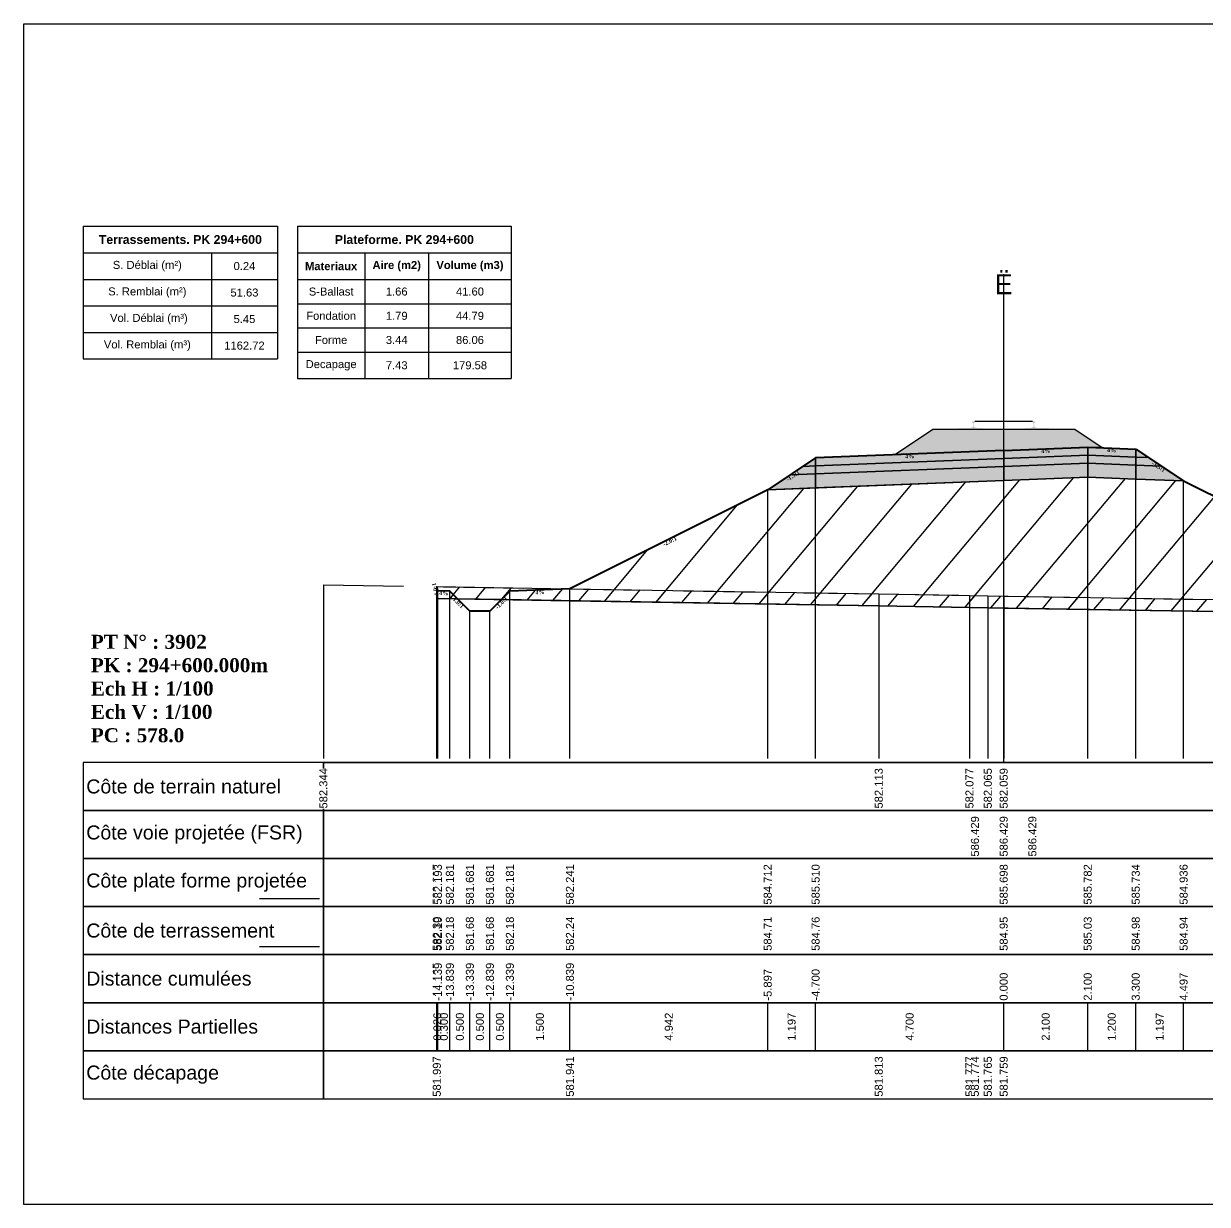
# Model space of a CAD drawing. Header units: millimetres. Extents: x 2762 to 3076, y 916 to 3305.
# Drawn here: x 2797.56 to 2827.14, y 2721.65 to 2751.15 of the extents above; entities that cross this region are included whole.
import ezdxf

# ---------------------------------------------------------------- set-up
doc = ezdxf.new("R2010")
doc.units = ezdxf.units.MM
doc.header["$LTSCALE"] = 2
doc.linetypes.add('CACHE', pattern=[9.525, 6.35, -3.175])
doc.linetypes.add('DASHED', pattern=[0.75, 0.5, -0.25])
for name, color, linetype in [('C-ANNO-TABL', 1, 'Continuous'), ('C-ANNO-TABL-TEXT', 150, 'Continuous'), ('C-ANNO-TABL-TITL', 150, 'Continuous'), ('C-ANNO-TABL-TTBL', 5, 'Continuous'), ('C-ROAD-CORR', 5, 'Continuous'), ('C-ROAD-SCTN', 7, 'Continuous')]:
    doc.layers.add(name, color=color, linetype=linetype)
doc.styles.add('ARIAL', font='arial.ttf')
doc.styles.add('C3D_Etiquette', font='romans.shx')
doc.styles.add('C3D_Profil_Travers', font='romans.shx')
doc.styles.get("Standard").update_dxf_attribs({"font": 'arial.ttf'})

msp = doc.modelspace()

# ---------------------------------------------------------------- hatches: boundary and pattern name
at = {"linetype": 'Continuous', "lineweight": -3}
h = msp.add_hatch(dxfattribs=at)
h.set_pattern_fill('GRAVEL', color=252, scale=0.009, style=0)
h.set_pattern_definition([(228.0128, (2819.486781, 2740.601492), (-1.8288, -2.0574), [0.030755, -3.0447435]), (184.96974, (2819.466207, 2740.578632), (2.743199999, 0.228600013), [0.0527764, -5.2248644]), (132.51045, (2819.413629, 2740.57406), (2.286, -2.5146), [0.0372133, -3.684125]), (267.2737, (2819.324475, 2740.51691), (0.2286, 4.572), [0.0480604, -4.7579794]), (292.83365, (2819.322189, 2740.468904), (-1.143, 2.7432), [0.047127, -4.6655827]), (357.2737, (2819.340477, 2740.42547), (-4.572, 0.2286), [0.0480604, -4.7579794]), (37.69424, (2819.388483, 2740.423184), (-2.9718, -2.286), [0.0635574, -6.2921804]), (72.25533, (2819.438775, 2740.462046), (1.6002, 5.0292), [0.0600048, -5.940473]), (121.42957, (2819.457063, 2740.519196), (-1.8288, 2.9718), [0.048223, -4.774099]), (175.23636, (2819.431917, 2740.560344), (2.5146, -0.2286), [0.055054, -2.697654]), (222.39744, (2819.377053, 2740.564916), (-2.7432, -2.5146), [0.071197, -7.0485095]), (138.81407, (2819.55079, 2740.514624), (-1.6002, 1.3716), [0.0243004, -2.405751]), (171.46923, (2819.532501, 2740.530626), (2.9718, -0.4572), [0.0462314, -4.5769175]), (225, (2819.48678, 2740.53748), (-3e-17, -0.2286), [0.032329, -0.29096]), (203.1986, (2819.47078, 2740.564916), (1.143, 0.4572), [0.01741, -1.723556]), (291.8014, (2819.454777, 2740.558058), (-0.2286, 0.6858), [0.024621, -1.206428]), (30.9638, (2819.46392, 2740.535198), (0.6858, 0.4572), [0.039989, -1.292967]), (161.565, (2819.49821, 2740.55577), (0.4572, -0.2286), [0.028916, -0.693981]), (16.38954, (2819.322189, 2740.558058), (2.286, 0.6858), [0.040508, -4.0102944]), (70.34618, (2819.361051, 2740.569488), (-0.9144, -2.5146), [0.033984, -3.3643994]), (293.1986, (2819.49821, 2740.601492), (-0.4572, 1.143), [0.034819, -1.7061465]), (343.61046, (2819.511927, 2740.569488), (-2.286, 0.6858), [0.040508, -4.0102944]), (339.44395, (2819.32219, 2740.416326), (-1.143, 0.4572), [0.039063, -1.914096]), (294.77514, (2819.358765, 2740.40261), (-1.143, 2.5146), [0.0327305, -3.2403234]), (66.8014, (2819.500497, 2740.372892), (0.4572, 1.143), [0.034819, -1.7061465]), (17.35402, (2819.514213, 2740.404896), (-2.9718, -0.9144), [0.0383204, -3.793714]), (69.44395, (2819.388483, 2740.372892), (-0.4572, -1.143), [0.0195316, -1.933628]), (101.3099, (2819.48678, 2740.37289), (-0.2286, 0.9144), [0.011656, -1.1539795]), (165.9638, (2819.484495, 2740.38432), (0.6858, -0.2286), [0.047127, -0.895415]), (186.009, (2819.438775, 2740.395752), (2.286, 0.2286), [0.043674, -4.323723]), (303.69, (2819.46392, 2740.514624), (-0.2286, 0.4572), [0.032969, -0.79126]), (353.15723, (2819.482209, 2740.487192), (3.8862, -0.4572), [0.05756, -5.698441]), (60.9454, (2819.53936, 2740.480334), (-0.9144, -1.6002), [0.023536, -2.330045]), (90, (2819.5508, 2740.5009), (-0.2286, 0.2286), [0.013716, -0.214884]), (120.25644, (2819.434203, 2740.40261), (0.9144, -1.6002), [0.031758, -3.1440547]), (48.0128, (2819.418201, 2740.430042), (1.8288, 2.0574), [0.06151, -3.0139886]), (0, (2819.45935, 2740.47576), (0.2286, 0.2286), [0.059436, -0.169164]), (325.30485, (2819.518785, 2740.475762), (2.286, -1.6002), [0.036145, -3.5783385]), (254.0546, (2819.548503, 2740.455188), (-0.2286, -0.9144), [0.033285, -1.6309485]), (207.64598, (2819.539359, 2740.423184), (-4.3434, -2.286), [0.054193, -5.365122]), (175.42608, (2819.491353, 2740.398038), (-2.9718, 0.2286), [0.0573327, -5.675926])])
h.paths.add_polyline_path([(2819.322, 2740.373), (2820.28, 2741.011), (2823.83, 2741.011), (2824.519, 2740.552), (2824.155, 2740.566)])
msp.add_hatch(color=254, dxfattribs=at).paths.add_polyline_path([(2820.837, 2740.83), (2820.837, 2741.015), (2820.952, 2741.036), (2821.3, 2741.036), (2821.3, 2741.041), (2821.226, 2741.041), (2821.226, 2741.051), (2821.227, 2741.052), (2821.229, 2741.053), (2821.23, 2741.053), (2821.25, 2741.055), (2821.253, 2741.055), (2821.256, 2741.056), (2821.284, 2741.067), (2821.287, 2741.068), (2821.288, 2741.069), (2821.289, 2741.071), (2821.29, 2741.075), (2821.291, 2741.082), (2821.292, 2741.091), (2821.293, 2741.102), (2821.293, 2741.125), (2821.292, 2741.141), (2821.292, 2741.148), (2821.291, 2741.154), (2821.29, 2741.158), (2821.29, 2741.16), (2821.289, 2741.163), (2821.288, 2741.165), (2821.287, 2741.167), (2821.286, 2741.168), (2821.285, 2741.169), (2821.269, 2741.174), (2821.267, 2741.176), (2821.266, 2741.177), (2821.265, 2741.178), (2821.265, 2741.181), (2821.265, 2741.199), (2821.266, 2741.203), (2821.267, 2741.206), (2821.269, 2741.208), (2821.271, 2741.209), (2821.274, 2741.211), (2821.275, 2741.211), (2821.279, 2741.212), (2821.283, 2741.212), (2821.286, 2741.213), (2821.29, 2741.213), (2821.295, 2741.213), (2821.298, 2741.213), (2821.301, 2741.213), (2821.305, 2741.213), (2821.308, 2741.213), (2821.312, 2741.213), (2821.317, 2741.213), (2821.32, 2741.212), (2821.324, 2741.212), (2821.328, 2741.211), (2821.329, 2741.211), (2821.331, 2741.209), (2821.334, 2741.208), (2821.336, 2741.206), (2821.337, 2741.203), (2821.337, 2741.199), (2821.337, 2741.181), (2821.337, 2741.178), (2821.337, 2741.177), (2821.336, 2741.176), (2821.334, 2741.174), (2821.318, 2741.169), (2821.317, 2741.168), (2821.315, 2741.167), (2821.314, 2741.165), (2821.314, 2741.163), (2821.313, 2741.16), (2821.312, 2741.158), (2821.312, 2741.154), (2821.311, 2741.148), (2821.31, 2741.141), (2821.31, 2741.125), (2821.31, 2741.102), (2821.311, 2741.091), (2821.312, 2741.082), (2821.313, 2741.075), (2821.314, 2741.071), (2821.315, 2741.069), (2821.316, 2741.068), (2821.318, 2741.067), (2821.347, 2741.056), (2821.35, 2741.055), (2821.353, 2741.055), (2821.373, 2741.053), (2821.374, 2741.053), (2821.375, 2741.052), (2821.376, 2741.051), (2821.376, 2741.041), (2821.302, 2741.041), (2821.302, 2741.036), (2821.506, 2741.036), (2821.638, 2741.005), (2822.472, 2741.005), (2822.603, 2741.036), (2822.807, 2741.036), (2822.807, 2741.041), (2822.733, 2741.041), (2822.733, 2741.051), (2822.734, 2741.052), (2822.736, 2741.053), (2822.737, 2741.053), (2822.757, 2741.055), (2822.76, 2741.055), (2822.763, 2741.056), (2822.791, 2741.067), (2822.794, 2741.068), (2822.795, 2741.069), (2822.796, 2741.071), (2822.797, 2741.075), (2822.798, 2741.082), (2822.799, 2741.091), (2822.8, 2741.102), (2822.8, 2741.125), (2822.799, 2741.141), (2822.799, 2741.148), (2822.798, 2741.154), (2822.797, 2741.158), (2822.797, 2741.16), (2822.796, 2741.163), (2822.795, 2741.165), (2822.794, 2741.167), (2822.793, 2741.168), (2822.792, 2741.169), (2822.776, 2741.174), (2822.774, 2741.176), (2822.773, 2741.177), (2822.772, 2741.178), (2822.772, 2741.181), (2822.772, 2741.199), (2822.773, 2741.203), (2822.774, 2741.206), (2822.776, 2741.208), (2822.778, 2741.209), (2822.781, 2741.211), (2822.782, 2741.211), (2822.786, 2741.212), (2822.79, 2741.212), (2822.793, 2741.213), (2822.797, 2741.213), (2822.802, 2741.213), (2822.805, 2741.213), (2822.808, 2741.213), (2822.812, 2741.213), (2822.815, 2741.213), (2822.819, 2741.213), (2822.824, 2741.213), (2822.827, 2741.212), (2822.831, 2741.212), (2822.835, 2741.211), (2822.836, 2741.211), (2822.838, 2741.209), (2822.841, 2741.208), (2822.843, 2741.206), (2822.844, 2741.203), (2822.844, 2741.199), (2822.844, 2741.181), (2822.844, 2741.178), (2822.844, 2741.177), (2822.843, 2741.176), (2822.841, 2741.174), (2822.825, 2741.169), (2822.824, 2741.168), (2822.822, 2741.167), (2822.821, 2741.165), (2822.821, 2741.163), (2822.82, 2741.16), (2822.819, 2741.158), (2822.819, 2741.154), (2822.818, 2741.148), (2822.817, 2741.141), (2822.817, 2741.125), (2822.817, 2741.102), (2822.818, 2741.091), (2822.819, 2741.082), (2822.82, 2741.075), (2822.821, 2741.071), (2822.822, 2741.069), (2822.823, 2741.068), (2822.825, 2741.067), (2822.854, 2741.056), (2822.857, 2741.055), (2822.86, 2741.055), (2822.88, 2741.053), (2822.881, 2741.053), (2822.882, 2741.052), (2822.883, 2741.051), (2822.883, 2741.041), (2822.809, 2741.041), (2822.809, 2741.036), (2823.157, 2741.036), (2823.272, 2741.015), (2823.272, 2740.83)])
h = msp.add_hatch(color=11, dxfattribs=at)
h.paths.add_polyline_path([(2825.355, 2740.318), (2825.355, 2740.518), (2825.674, 2740.305)])
h.paths.add_polyline_path([(2824.155, 2740.366), (2824.155, 2740.566), (2825.355, 2740.518), (2825.355, 2740.318)])
h.paths.add_polyline_path([(2822.055, 2740.282), (2822.055, 2740.482), (2824.155, 2740.566), (2824.155, 2740.366)])
h.paths.add_polyline_path([(2817.355, 2740.094), (2817.355, 2740.294), (2822.055, 2740.482), (2822.055, 2740.282)])
h.paths.add_polyline_path([(2817.035, 2740.081), (2817.355, 2740.294), (2817.355, 2740.094)])
h = msp.add_hatch(color=83, dxfattribs=at)
h.paths.add_polyline_path([(2825.355, 2739.768), (2825.355, 2740.118), (2825.993, 2740.093), (2826.551, 2739.72)])
h.paths.add_polyline_path([(2824.155, 2739.816), (2824.155, 2740.166), (2825.355, 2740.118), (2825.355, 2739.768)])
h.paths.add_polyline_path([(2822.055, 2739.732), (2822.055, 2740.082), (2824.155, 2740.166), (2824.155, 2739.816)])
h.paths.add_polyline_path([(2817.355, 2739.544), (2817.355, 2739.894), (2822.055, 2740.082), (2822.055, 2739.732)])
h.paths.add_polyline_path([(2816.158, 2739.496), (2816.716, 2739.869), (2817.355, 2739.894), (2817.355, 2739.544)])
h = msp.add_hatch(color=30, dxfattribs=at)
h.paths.add_polyline_path([(2825.355, 2740.118), (2825.355, 2740.318), (2825.674, 2740.305), (2825.993, 2740.093)])
h.paths.add_polyline_path([(2824.155, 2740.166), (2824.155, 2740.366), (2825.355, 2740.318), (2825.355, 2740.118)])
h.paths.add_polyline_path([(2822.055, 2740.082), (2822.055, 2740.282), (2824.155, 2740.366), (2824.155, 2740.166)])
h.paths.add_polyline_path([(2817.355, 2739.894), (2817.355, 2740.094), (2822.055, 2740.282), (2822.055, 2740.082)])
h.paths.add_polyline_path([(2816.716, 2739.869), (2817.035, 2740.081), (2817.355, 2740.094), (2817.355, 2739.894)])
h = msp.add_hatch(dxfattribs=at)
h.set_pattern_fill('_U', color=3, angle=50, style=0, pattern_type=0)
h.set_pattern_definition([(50, (2809.5042, 2736.7537), (-0.766044, 0.642788), [])])
h.paths.add_polyline_path([(2809.504, 2736.754), (2809.716, 2736.965), (2811.216, 2737.025), (2816.158, 2739.496), (2824.155, 2739.816), (2826.551, 2739.72), (2832.661, 2736.666), (2832.661, 2736.366), (2821.659, 2736.549), (2821.2, 2736.561), (2818.933, 2736.597)])
h.paths.add_polyline_path([(2807.89, 2736.78), (2807.89, 2737.08), (2807.916, 2736.977), (2808.216, 2736.965), (2808.409, 2736.772)])
h = msp.add_hatch(dxfattribs=at)
h.set_pattern_fill('_U', color=150, scale=0.5, angle=50, style=0, pattern_type=0)
h.set_pattern_definition([(50, (2809.5042, 2736.7537), (-0.383022, 0.321394), [])])
h.paths.add_polyline_path([(2809.504, 2736.754), (2809.716, 2736.965), (2811.216, 2737.025), (2818.933, 2736.897), (2821.2, 2736.861), (2821.659, 2736.849), (2832.661, 2736.666), (2832.661, 2736.366), (2821.659, 2736.549), (2821.2, 2736.561), (2818.933, 2736.597)])
h.paths.add_polyline_path([(2807.89, 2737.08), (2811.216, 2737.025), (2809.716, 2736.965), (2809.504, 2736.754), (2808.409, 2736.772), (2808.216, 2736.965), (2807.916, 2736.977)])
h.paths.add_polyline_path([(2807.89, 2736.78), (2807.89, 2737.08), (2807.916, 2736.977), (2808.216, 2736.965), (2808.409, 2736.772)])

# ---------------------------------------------------------------- linework, layer by layer
at = {"color": 7, "linetype": 'Continuous', "lineweight": -3}
for p, q in [((2822.055, 2732.684), (2822.055, 2744.884)), ((2805.054, 2732.684), (2839.056, 2732.684)), ((2807.89, 2725.484), (2807.89, 2726.684)), ((2807.916, 2725.484), (2807.916, 2726.684)), ((2807.916, 2725.484), (2807.916, 2726.684)), ((2808.216, 2725.484), (2808.216, 2726.684)), ((2808.216, 2725.484), (2808.216, 2726.684)), ((2808.716, 2725.484), (2808.716, 2726.684)), ((2808.716, 2725.484), (2808.716, 2726.684)), ((2809.216, 2725.484), (2809.216, 2726.684)), ((2809.216, 2725.484), (2809.216, 2726.684)), ((2809.716, 2725.484), (2809.716, 2726.684)), ((2809.716, 2725.484), (2809.716, 2726.684)), ((2811.216, 2725.484), (2811.216, 2726.684)), ((2811.216, 2725.484), (2811.216, 2726.684)), ((2816.158, 2725.484), (2816.158, 2726.684)), ((2816.158, 2725.484), (2816.158, 2726.684)), ((2817.355, 2725.484), (2817.355, 2726.684)), ((2817.355, 2725.484), (2817.355, 2726.684)), ((2822.055, 2725.484), (2822.055, 2726.684)), ((2822.055, 2725.484), (2822.055, 2726.684)), ((2824.155, 2725.484), (2824.155, 2726.684)), ((2824.155, 2725.484), (2824.155, 2726.684)), ((2825.355, 2725.484), (2825.355, 2726.684)), ((2825.355, 2725.484), (2825.355, 2726.684)), ((2826.551, 2725.484), (2826.551, 2726.684)), ((2826.551, 2725.484), (2826.551, 2726.684))]:
    msp.add_line(p, q, dxfattribs=at)
at = {"color": 251, "linetype": 'Continuous', "lineweight": -3}
for p, q in [((2819.322, 2740.373), (2820.28, 2741.011)), ((2820.28, 2741.011), (2823.83, 2741.011)), ((2823.83, 2741.011), (2824.519, 2740.552)), ((2817.355, 2740.294), (2822.055, 2740.482)), ((2824.155, 2740.566), (2819.322, 2740.373)), ((2822.055, 2740.482), (2824.155, 2740.566)), ((2822.055, 2740.282), (2822.055, 2740.482)), ((2822.055, 2740.482), (2822.055, 2740.282)), ((2824.519, 2740.552), (2824.155, 2740.566)), ((2824.155, 2740.366), (2824.155, 2740.566)), ((2824.155, 2740.566), (2825.355, 2740.518)), ((2824.155, 2740.566), (2824.155, 2740.366)), ((2825.355, 2740.318), (2825.355, 2740.518)), ((2825.355, 2740.518), (2825.674, 2740.305)), ((2825.355, 2740.518), (2825.355, 2740.318)), ((2817.035, 2740.081), (2817.355, 2740.294)), ((2817.355, 2740.094), (2817.355, 2740.294)), ((2817.355, 2740.294), (2817.355, 2740.094)), ((2822.055, 2740.282), (2817.355, 2740.094)), ((2824.155, 2740.366), (2822.055, 2740.282)), ((2825.355, 2740.318), (2824.155, 2740.366)), ((2825.674, 2740.305), (2825.355, 2740.318)), ((2817.355, 2740.094), (2817.035, 2740.081))]:
    msp.add_line(p, q, dxfattribs=at)
at = {"color": 53, "linetype": 'Continuous', "lineweight": -3}
for p, q in [((2817.355, 2740.094), (2822.055, 2740.282)), ((2822.055, 2740.282), (2824.155, 2740.366)), ((2822.055, 2740.082), (2822.055, 2740.282)), ((2822.055, 2740.282), (2822.055, 2740.082)), ((2824.155, 2740.166), (2822.055, 2740.082)), ((2822.055, 2740.082), (2824.155, 2740.166)), ((2824.155, 2740.166), (2824.155, 2740.366)), ((2824.155, 2740.366), (2825.355, 2740.318)), ((2824.155, 2740.366), (2824.155, 2740.166)), ((2825.355, 2740.118), (2824.155, 2740.166)), ((2824.155, 2739.816), (2824.155, 2740.166)), ((2824.155, 2740.166), (2825.355, 2740.118)), ((2824.155, 2740.166), (2824.155, 2739.816)), ((2825.355, 2740.118), (2825.355, 2740.318)), ((2825.355, 2740.318), (2825.674, 2740.305)), ((2825.355, 2740.318), (2825.355, 2740.118)), ((2825.993, 2740.093), (2825.355, 2740.118)), ((2825.355, 2739.768), (2825.355, 2740.118)), ((2825.355, 2740.118), (2825.993, 2740.093)), ((2825.355, 2740.118), (2825.355, 2739.768)), ((2825.674, 2740.305), (2825.993, 2740.093)), ((2816.158, 2739.496), (2816.716, 2739.869)), ((2816.716, 2739.869), (2817.035, 2740.081)), ((2817.355, 2739.894), (2816.716, 2739.869)), ((2816.716, 2739.869), (2817.355, 2739.894)), ((2817.035, 2740.081), (2817.355, 2740.094)), ((2817.355, 2739.894), (2817.355, 2740.094)), ((2817.355, 2740.094), (2817.355, 2739.894)), ((2822.055, 2740.082), (2817.355, 2739.894)), ((2817.355, 2739.894), (2822.055, 2740.082)), ((2817.355, 2739.544), (2817.355, 2739.894)), ((2817.355, 2739.894), (2817.355, 2739.544)), ((2822.055, 2739.732), (2822.055, 2740.082)), ((2822.055, 2740.082), (2822.055, 2739.732)), ((2824.155, 2739.816), (2822.055, 2739.732)), ((2825.355, 2739.768), (2824.155, 2739.816)), ((2825.993, 2740.093), (2826.551, 2739.72)), ((2817.355, 2739.544), (2816.158, 2739.496)), ((2822.055, 2739.732), (2817.355, 2739.544)), ((2826.551, 2739.72), (2825.355, 2739.768))]:
    msp.add_line(p, q, dxfattribs=at)
at = {"color": 253, "linetype": 'Continuous', "lineweight": -3}
for p, q in [((2816.158, 2739.496), (2824.155, 2739.816)), ((2824.155, 2739.816), (2826.551, 2739.72)), ((2826.551, 2739.72), (2832.661, 2736.666)), ((2811.216, 2737.025), (2816.158, 2739.496)), ((2807.89, 2737.08), (2811.216, 2737.025)), ((2807.916, 2736.977), (2807.89, 2737.08)), ((2807.89, 2736.78), (2807.89, 2737.08)), ((2807.89, 2737.08), (2807.916, 2736.977)), ((2807.89, 2736.78), (2807.89, 2737.08)), ((2807.89, 2737.08), (2807.916, 2736.977)), ((2808.216, 2736.965), (2807.916, 2736.977)), ((2807.916, 2736.977), (2808.216, 2736.965)), ((2807.916, 2736.977), (2808.216, 2736.965)), ((2808.409, 2736.772), (2808.216, 2736.965)), ((2808.216, 2736.965), (2808.409, 2736.772)), ((2808.216, 2736.965), (2808.409, 2736.772)), ((2809.504, 2736.754), (2809.716, 2736.965)), ((2809.716, 2736.965), (2809.504, 2736.754)), ((2809.504, 2736.754), (2809.716, 2736.965)), ((2809.716, 2736.965), (2811.216, 2737.025)), ((2811.216, 2737.025), (2809.716, 2736.965)), ((2809.716, 2736.965), (2811.216, 2737.025)), ((2811.216, 2737.025), (2818.933, 2736.897)), ((2818.933, 2736.897), (2821.2, 2736.861)), ((2821.2, 2736.861), (2821.659, 2736.849)), ((2821.659, 2736.849), (2832.661, 2736.666)), ((2808.409, 2736.772), (2807.89, 2736.78)), ((2808.409, 2736.772), (2807.89, 2736.78)), ((2809.504, 2736.754), (2808.409, 2736.772)), ((2808.409, 2736.772), (2809.504, 2736.754)), ((2808.716, 2736.465), (2808.409, 2736.772)), ((2809.504, 2736.754), (2809.216, 2736.465)), ((2818.933, 2736.597), (2809.504, 2736.754)), ((2818.933, 2736.597), (2809.504, 2736.754)), ((2821.2, 2736.561), (2818.933, 2736.597)), ((2821.2, 2736.561), (2818.933, 2736.597)), ((2821.659, 2736.549), (2821.2, 2736.561)), ((2821.659, 2736.549), (2821.2, 2736.561)), ((2809.216, 2736.465), (2808.716, 2736.465)), ((2832.661, 2736.366), (2821.659, 2736.549)), ((2832.661, 2736.366), (2821.659, 2736.549))]:
    msp.add_line(p, q, dxfattribs=at)
at = {"color": 8, "linetype": 'CACHE', "lineweight": -3}
for p, q in [((2824.155, 2732.784), (2824.155, 2739.816)), ((2817.355, 2732.784), (2817.355, 2739.544)), ((2822.055, 2732.784), (2822.055, 2739.732)), ((2822.055, 2732.784), (2822.055, 2739.732)), ((2825.355, 2732.784), (2825.355, 2739.768)), ((2826.551, 2732.784), (2826.551, 2739.72)), ((2816.158, 2732.784), (2816.158, 2739.496)), ((2807.89, 2732.784), (2807.89, 2737.08)), ((2807.916, 2732.784), (2807.916, 2736.977)), ((2808.216, 2732.784), (2808.216, 2736.965)), ((2809.716, 2732.784), (2809.716, 2736.965)), ((2811.216, 2732.784), (2811.216, 2737.025)), ((2808.716, 2732.784), (2808.716, 2736.465)), ((2809.216, 2732.784), (2809.216, 2736.465))]:
    msp.add_line(p, q, dxfattribs=at)
at = {"color": 105, "linetype": 'DASHED', "lineweight": -3, "ltscale": 2}
for p, q in [((2805.055, 2737.127), (2818.933, 2736.897)), ((2818.933, 2736.897), (2821.2, 2736.861)), ((2821.2, 2736.861), (2821.659, 2736.849)), ((2821.659, 2736.849), (2822.055, 2736.843)), ((2822.055, 2736.843), (2839.055, 2736.559))]:
    msp.add_line(p, q, dxfattribs=at)
at = {"color": 98, "linetype": 'CACHE', "lineweight": -3}
for p, q in [((2805.055, 2737.127), (2805.055, 2732.784)), ((2818.933, 2736.897), (2818.933, 2732.784)), ((2821.2, 2736.861), (2821.2, 2732.784)), ((2821.659, 2736.849), (2821.659, 2732.784)), ((2822.055, 2736.843), (2822.055, 2732.784))]:
    msp.add_line(p, q, dxfattribs=at)
at = {"color": 6, "linetype": 'Continuous', "lineweight": -3}
for p, q in [((2807.89, 2736.78), (2811.216, 2736.725)), ((2811.216, 2736.725), (2818.933, 2736.597)), ((2818.933, 2736.597), (2821.2, 2736.561)), ((2821.2, 2736.561), (2821.335, 2736.557)), ((2821.335, 2736.557), (2821.659, 2736.549)), ((2821.659, 2736.549), (2822.055, 2736.543)), ((2822.055, 2736.543), (2832.661, 2736.366))]:
    msp.add_line(p, q, dxfattribs=at)
at = {"color": 154, "linetype": 'Continuous', "lineweight": -3}
msp.add_line((2803.454, 2729.284), (2804.954, 2729.284), dxfattribs=at)
at = {"color": 1, "linetype": 'Continuous', "lineweight": -3}
msp.add_line((2803.454, 2728.084), (2804.954, 2728.084), dxfattribs=at)
at = {"color": 7, "linetype": 'Continuous', "lineweight": -3}
for points in [[(2805.054, 2731.484), (2805.054, 2732.684), (2799.054, 2732.684), (2799.054, 2731.484)], [(2805.054, 2731.484), (2839.056, 2731.484), (2839.056, 2732.684), (2805.054, 2732.684)], [(2805.054, 2730.284), (2805.054, 2731.484), (2799.054, 2731.484), (2799.054, 2730.284)], [(2805.054, 2730.284), (2839.056, 2730.284), (2839.056, 2731.484), (2805.054, 2731.484)], [(2805.054, 2729.084), (2805.054, 2730.284), (2799.054, 2730.284), (2799.054, 2729.084)], [(2805.054, 2729.084), (2839.056, 2729.084), (2839.056, 2730.284), (2805.054, 2730.284)], [(2805.054, 2727.884), (2805.054, 2729.084), (2799.054, 2729.084), (2799.054, 2727.884)], [(2805.054, 2727.884), (2839.056, 2727.884), (2839.056, 2729.084), (2805.054, 2729.084)], [(2805.054, 2726.684), (2805.054, 2727.884), (2799.054, 2727.884), (2799.054, 2726.684)], [(2805.054, 2726.684), (2839.056, 2726.684), (2839.056, 2727.884), (2805.054, 2727.884)], [(2805.054, 2725.484), (2805.054, 2726.684), (2799.054, 2726.684), (2799.054, 2725.484)], [(2805.054, 2725.484), (2839.056, 2725.484), (2839.056, 2726.684), (2805.054, 2726.684)], [(2805.054, 2724.284), (2805.054, 2725.484), (2799.054, 2725.484), (2799.054, 2724.284)], [(2805.054, 2724.284), (2839.056, 2724.284), (2839.056, 2725.484), (2805.054, 2725.484)]]:
    msp.add_3dface(points, dxfattribs=at)
at = {"layer": 'C-ANNO-TABL', "color": 7, "linetype": 'Continuous', "lineweight": -3}
for p, q in [((2799.054, 2745.419), (2802.256, 2745.419)), ((2802.256, 2745.419), (2803.907, 2745.419)), ((2802.256, 2745.419), (2802.256, 2744.757)), ((2804.407, 2745.416), (2806.089, 2745.416)), ((2806.089, 2745.416), (2807.685, 2745.416)), ((2806.089, 2745.416), (2806.089, 2744.754)), ((2807.685, 2745.416), (2809.748, 2745.416)), ((2807.685, 2745.416), (2807.685, 2744.754)), ((2799.054, 2744.757), (2802.256, 2744.757)), ((2802.256, 2744.757), (2803.907, 2744.757)), ((2802.256, 2744.757), (2802.256, 2744.095)), ((2804.407, 2744.754), (2806.089, 2744.754)), ((2806.089, 2744.754), (2807.685, 2744.754)), ((2806.089, 2744.754), (2806.089, 2744.147)), ((2807.685, 2744.754), (2809.748, 2744.754)), ((2807.685, 2744.754), (2807.685, 2744.147)), ((2799.054, 2744.095), (2802.256, 2744.095)), ((2802.256, 2744.095), (2803.907, 2744.095)), ((2802.256, 2744.095), (2802.256, 2743.432)), ((2804.407, 2744.147), (2806.089, 2744.147)), ((2806.089, 2744.147), (2807.685, 2744.147)), ((2806.089, 2744.147), (2806.089, 2743.543)), ((2807.685, 2744.147), (2809.748, 2744.147)), ((2807.685, 2744.147), (2807.685, 2743.543)), ((2799.054, 2743.432), (2802.256, 2743.432)), ((2802.256, 2743.432), (2803.907, 2743.432)), ((2802.256, 2743.432), (2802.256, 2742.77)), ((2804.407, 2743.543), (2806.089, 2743.543)), ((2806.089, 2743.543), (2807.685, 2743.543)), ((2806.089, 2743.543), (2806.089, 2742.939)), ((2807.685, 2743.543), (2809.748, 2743.543)), ((2807.685, 2743.543), (2807.685, 2742.939)), ((2804.407, 2742.939), (2806.089, 2742.939)), ((2806.089, 2742.939), (2807.685, 2742.939)), ((2806.089, 2742.939), (2806.089, 2742.28)), ((2807.685, 2742.939), (2809.748, 2742.939)), ((2807.685, 2742.939), (2807.685, 2742.28))]:
    msp.add_line(p, q, dxfattribs=at)
at = {"layer": 'C-ANNO-TABL-TTBL', "color": 7, "linetype": 'Continuous', "lineweight": -3}
for p, q in [((2799.054, 2746.084), (2803.907, 2746.084)), ((2799.054, 2746.084), (2799.054, 2745.419)), ((2803.907, 2746.084), (2803.907, 2745.419)), ((2804.407, 2746.084), (2809.748, 2746.084)), ((2804.407, 2746.084), (2804.407, 2745.416)), ((2809.748, 2746.084), (2809.748, 2745.416)), ((2799.054, 2745.419), (2799.054, 2744.757)), ((2803.907, 2745.419), (2803.907, 2744.757)), ((2804.407, 2745.416), (2804.407, 2744.754)), ((2809.748, 2745.416), (2809.748, 2744.754)), ((2799.054, 2744.757), (2799.054, 2744.095)), ((2803.907, 2744.757), (2803.907, 2744.095)), ((2804.407, 2744.754), (2804.407, 2744.147)), ((2809.748, 2744.754), (2809.748, 2744.147)), ((2799.054, 2744.095), (2799.054, 2743.432)), ((2803.907, 2744.095), (2803.907, 2743.432)), ((2804.407, 2744.147), (2804.407, 2743.543)), ((2809.748, 2744.147), (2809.748, 2743.543)), ((2799.054, 2743.432), (2799.054, 2742.77)), ((2803.907, 2743.432), (2803.907, 2742.77)), ((2804.407, 2743.543), (2804.407, 2742.939)), ((2809.748, 2743.543), (2809.748, 2742.939)), ((2799.054, 2742.77), (2802.256, 2742.77)), ((2802.256, 2742.77), (2803.907, 2742.77)), ((2804.407, 2742.939), (2804.407, 2742.28)), ((2809.748, 2742.939), (2809.748, 2742.28)), ((2804.407, 2742.28), (2806.089, 2742.28)), ((2806.089, 2742.28), (2807.685, 2742.28)), ((2807.685, 2742.28), (2809.748, 2742.28))]:
    msp.add_line(p, q, dxfattribs=at)
at = {"layer": 'C-ROAD-CORR', "color": 1, "linetype": 'Continuous', "lineweight": 40}
for p, q in [((2822.055, 2740.482), (2817.355, 2740.294)), ((2822.055, 2740.482), (2824.155, 2740.566)), ((2824.155, 2740.566), (2825.355, 2740.518)), ((2825.355, 2740.518), (2826.551, 2739.72)), ((2817.355, 2740.294), (2816.158, 2739.496)), ((2826.551, 2739.72), (2832.661, 2736.666)), ((2816.158, 2739.496), (2811.216, 2737.025)), ((2807.916, 2736.977), (2807.89, 2737.08)), ((2808.216, 2736.965), (2807.916, 2736.977)), ((2808.716, 2736.465), (2808.216, 2736.965)), ((2809.716, 2736.965), (2809.216, 2736.465)), ((2811.216, 2737.025), (2809.716, 2736.965)), ((2809.216, 2736.465), (2808.716, 2736.465))]:
    msp.add_line(p, q, dxfattribs=at)
at = {"layer": 'C-ROAD-CORR', "color": 102, "linetype": 'Continuous', "lineweight": -3, "ltscale": 0.5}
for p, q in [((2822.055, 2739.732), (2824.155, 2739.816)), ((2824.155, 2739.816), (2825.355, 2739.768)), ((2817.355, 2739.544), (2816.158, 2739.496)), ((2822.055, 2739.732), (2817.355, 2739.544)), ((2825.355, 2739.768), (2826.551, 2739.72))]:
    msp.add_line(p, q, dxfattribs=at)
at = {"layer": 'C-ROAD-CORR', "color": 1, "linetype": 'Continuous', "lineweight": -3}
for p, q in [((2808.716, 2736.465), (2808.216, 2736.965)), ((2809.716, 2736.965), (2809.216, 2736.465))]:
    msp.add_line(p, q, dxfattribs=at)
at = {"layer": 'C-ROAD-SCTN', "color": 140, "linetype": 'Continuous', "lineweight": -3}
for p, q in [((2819.322, 2740.373), (2820.28, 2741.011)), ((2820.28, 2741.011), (2820.323, 2741.011)), ((2820.323, 2741.011), (2822.055, 2741.011)), ((2822.055, 2741.011), (2823.786, 2741.011)), ((2823.786, 2741.011), (2823.83, 2741.011)), ((2823.83, 2741.011), (2824.519, 2740.552))]:
    msp.add_line(p, q, dxfattribs=at)
at = {"layer": 'C-ROAD-SCTN', "color": 154, "linetype": 'Continuous', "lineweight": -3}
for p, q in [((2821.337, 2741.213), (2822.055, 2741.213)), ((2822.055, 2741.213), (2822.772, 2741.213)), ((2817.355, 2740.294), (2822.055, 2740.482)), ((2822.055, 2740.482), (2824.155, 2740.566)), ((2824.155, 2740.566), (2825.355, 2740.518)), ((2825.355, 2740.518), (2826.551, 2739.72)), ((2816.158, 2739.496), (2817.355, 2740.294)), ((2826.551, 2739.72), (2832.661, 2736.666)), ((2811.216, 2737.025), (2816.158, 2739.496)), ((2807.89, 2737.08), (2807.916, 2736.977)), ((2807.916, 2736.977), (2808.216, 2736.965)), ((2808.216, 2736.965), (2808.716, 2736.465)), ((2809.216, 2736.465), (2809.716, 2736.965)), ((2809.716, 2736.965), (2811.216, 2737.025)), ((2808.716, 2736.465), (2809.216, 2736.465))]:
    msp.add_line(p, q, dxfattribs=at)
at = {"layer": 'C-ROAD-SCTN', "color": 1, "linetype": 'Continuous', "lineweight": -3}
for p, q in [((2822.055, 2739.732), (2824.155, 2739.816)), ((2824.155, 2739.816), (2825.355, 2739.768)), ((2816.158, 2739.496), (2817.355, 2739.544)), ((2817.355, 2739.544), (2822.055, 2739.732)), ((2825.355, 2739.768), (2826.551, 2739.72)), ((2826.551, 2739.72), (2832.661, 2736.666)), ((2811.216, 2737.025), (2816.158, 2739.496)), ((2807.89, 2737.08), (2807.916, 2736.977)), ((2807.916, 2736.977), (2808.216, 2736.965)), ((2808.216, 2736.965), (2808.716, 2736.465)), ((2809.216, 2736.465), (2809.716, 2736.965)), ((2809.716, 2736.965), (2811.216, 2737.025)), ((2808.716, 2736.465), (2809.216, 2736.465))]:
    msp.add_line(p, q, dxfattribs=at)

# ---------------------------------------------------------------- texts
at = {"color": 7, "linetype": 'Continuous', "lineweight": -3}
for s, insert, char_height, attachment_point, style in [('{\\fWingdings|b0|i0|c2|p0;Ë}', (2822.055, 2744.384), 0.5, 8, 'C3D_Profil_Travers'), ('{\\fTimes New Roman|b1|i0|c0|p18;PT N° : 3902\\PPK : 294+600.000m\\PEch H : 1/100\\PEch V : 1/100\\PPC : 578.0}', (2799.243, 2733.184), 0.35, 7, 'C3D_Profil_Travers'), ('{\\fArial|b0|i0|c0|p34;Côte de terrain naturel}', (2799.129, 2732.084), 0.35, 4, 'C3D_Etiquette'), ('{\\fArial|b0|i0|c0|p34;Côte plate forme projetée}', (2799.129, 2729.684), 0.35, 4, 'C3D_Etiquette'), ('{\\fArial|b0|i0|c0|p34;Côte de terrassement}', (2799.129, 2728.484), 0.35, 4, 'C3D_Etiquette'), ('{\\fArial|b0|i0|c0|p34;Distance cumulées}', (2799.129, 2727.284), 0.35, 4, 'C3D_Etiquette'), ('{\\fArial|b0|i0|c0|p34;Distances Partielles}', (2799.129, 2726.084), 0.35, 4, 'C3D_Etiquette'), ('{\\fArial|b0|i0|c0|p34;Côte décapage}', (2799.129, 2724.884), 0.35, 4, 'C3D_Etiquette')]:
    msp.add_mtext(s, dxfattribs=dict(at, insert=insert, char_height=char_height, attachment_point=attachment_point, style=style))
at = {"color": 7, "linetype": 'Continuous', "lineweight": -3, "char_height": 0.1, "style": 'C3D_Etiquette'}
for s, insert, width, attachment_point, rotation in [('{\\fTimes New Roman|b1|i0|c0|p18;4%}', (2823.105, 2740.52), 0.37094, 2, 2.2906), ('{\\fTimes New Roman|b1|i0|c0|p18;4%}', (2824.754, 2740.538), 0.42071, 2, 357.7094), ('{\\fTimes New Roman|b1|i0|c0|p18;4%}', (2819.705, 2740.384), 0.42071, 2, 2.2906), ('{\\fTimes New Roman|b1|i0|c0|p18;-1.5:1}', (2825.951, 2740.116), 0.34598, 2, 326.3099), ('{\\fTimes New Roman|b1|i0|c0|p18;-1.5:1}', (2816.758, 2739.892), 0.34598, 2, 33.6901), ('{\\fTimes New Roman|b1|i0|c0|p18;-2.0:1}', (2813.689, 2738.257), 0.34598, 2, 26.5651), ('{\\fTimes New Roman|b1|i0|c0|p18;1.0:1}', (2807.899, 2737.028), 0.29446, 8, 104.0362), ('{\\fTimes New Roman|b1|i0|c0|p18;4%}', (2808.066, 2736.967), 0.37094, 2, 357.7094), ('{\\fTimes New Roman|b1|i0|c0|p18;4%}', (2810.466, 2736.991), 0.42071, 2, 2.2906), ('{\\fTimes New Roman|b1|i0|c0|p18;1.0:1}', (2808.463, 2736.712), 0.29001, 2, 315), ('{\\fTimes New Roman|b1|i0|c0|p18;-1.0:1}', (2809.469, 2736.712), 0.34598, 2, 45)]:
    msp.add_mtext(s, dxfattribs=dict(at, insert=insert, width=width, attachment_point=attachment_point, rotation=rotation))
at = {"color": 7, "linetype": 'Continuous', "lineweight": -3, "insert": (2799.129, 2730.884), "char_height": 0.35, "attachment_point": 4}
msp.add_mtext('{\\fArial|b0|i0|c0|p34;Côte voie projetée (FSR)}', dxfattribs=at)
at = {"color": 7, "linetype": 'Continuous', "lineweight": -3, "char_height": 0.2, "rotation": 90, "style": 'C3D_Profil_Travers'}
for s, insert, attachment_point in [('{\\fArial|b0|i0|c0|p34;582.30}', (2807.89, 2727.979), 4), ('{\\fArial|b0|i0|c0|p34;582.19}', (2807.916, 2727.979), 4), ('{\\fArial|b0|i0|c0|p34;582.18}', (2808.216, 2727.979), 4), ('{\\fArial|b0|i0|c0|p34;581.68}', (2808.716, 2727.979), 4), ('{\\fArial|b0|i0|c0|p34;581.68}', (2809.216, 2727.979), 4), ('{\\fArial|b0|i0|c0|p34;582.18}', (2809.716, 2727.979), 4), ('{\\fArial|b0|i0|c0|p34;582.24}', (2811.216, 2727.979), 4), ('{\\fArial|b0|i0|c0|p34;584.71}', (2816.158, 2727.979), 4), ('{\\fArial|b0|i0|c0|p34;584.76}', (2817.355, 2727.979), 4), ('{\\fArial|b0|i0|c0|p34;584.95}', (2822.055, 2727.979), 4), ('{\\fArial|b0|i0|c0|p34;585.03}', (2824.155, 2727.979), 4), ('{\\fArial|b0|i0|c0|p34;584.98}', (2825.355, 2727.979), 4), ('{\\fArial|b0|i0|c0|p34;584.94}', (2826.551, 2727.979), 4), ('{\\fArial|b0|i0|c0|p34;0.026}', (2807.903, 2726.084), 5), ('{\\fArial|b0|i0|c0|p34;0.300}', (2808.066, 2726.084), 5), ('{\\fArial|b0|i0|c0|p34;0.500}', (2808.466, 2726.084), 5), ('{\\fArial|b0|i0|c0|p34;0.500}', (2808.966, 2726.084), 5), ('{\\fArial|b0|i0|c0|p34;0.500}', (2809.466, 2726.084), 5), ('{\\fArial|b0|i0|c0|p34;1.500}', (2810.466, 2726.084), 5), ('{\\fArial|b0|i0|c0|p34;4.942}', (2813.687, 2726.084), 5), ('{\\fArial|b0|i0|c0|p34;1.197}', (2816.756, 2726.084), 5), ('{\\fArial|b0|i0|c0|p34;4.700}', (2819.705, 2726.084), 5), ('{\\fArial|b0|i0|c0|p34;2.100}', (2823.105, 2726.084), 5), ('{\\fArial|b0|i0|c0|p34;1.200}', (2824.755, 2726.084), 5), ('{\\fArial|b0|i0|c0|p34;1.197}', (2825.953, 2726.084), 5)]:
    msp.add_mtext(s, dxfattribs=dict(at, insert=insert, attachment_point=attachment_point))
at = {"layer": 'C-ANNO-TABL-TEXT', "color": 7, "linetype": 'Continuous', "lineweight": -3, "char_height": 0.2, "attachment_point": 5, "style": 'ARIAL'}
for s, insert in [('{\\fArial|b0|i0|c0|p34;\\C7;0.24}', (2803.082, 2745.088)), ('{\\fArial|b0|i0|c0|p34;\\C7;S-Ballast}', (2805.248, 2744.451)), ('{\\fArial|b0|i0|c0|p34;\\C7;1.66}', (2806.887, 2744.451)), ('{\\C18;\\c0;41.60}', (2808.717, 2744.451)), ('{\\fArial|b0|i0|c0|p34;\\C7;51.63}', (2803.082, 2744.426)), ('{\\fArial|b0|i0|c0|p34;\\C7;Fondation}', (2805.248, 2743.845)), ('{\\fArial|b0|i0|c0|p34;\\C7;1.79}', (2806.887, 2743.845)), ('{\\C18;\\c0;44.79}', (2808.717, 2743.845)), ('{\\fArial|b0|i0|c0|p34;\\C7;5.45}', (2803.082, 2743.764)), ('{\\fArial|b0|i0|c0|p34;\\C7;1162.72}', (2803.082, 2743.101)), ('{\\fArial|b0|i0|c0|p34;\\C7;Forme}', (2805.248, 2743.241)), ('{\\fArial|b0|i0|c0|p34;\\C7;3.44}', (2806.887, 2743.241)), ('{\\C18;\\c0;86.06}', (2808.717, 2743.241)), ('{\\fArial|b0|i0|c0|p34;\\C7;Decapage}', (2805.248, 2742.609)), ('{\\fArial|b0|i0|c0|p34;\\C7;7.43}', (2806.887, 2742.609)), ('{\\C18;\\c0;179.58}', (2808.717, 2742.609))]:
    msp.add_mtext(s, dxfattribs=dict(at, insert=insert))
at = {"layer": 'C-ANNO-TABL-TITL', "color": 7, "linetype": 'Continuous', "lineweight": -3, "attachment_point": 5, "style": 'ARIAL'}
for s, insert, char_height in [('{\\fArial|b1|i0|c0|p34;\\C7;Terrassements. PK 294+600}', (2801.48, 2745.751), 0.22), ('{\\fArial|b1|i0|c0|p34;\\C18;\\c0;Plateforme. PK 294+600}', (2807.077, 2745.75), 0.22), ('{\\fArial|b0|i0|c0|p34;\\C7;S. Déblai (m²) }', (2800.655, 2745.088), 0.2), ('{\\fArial|b1|i0|c0|p34;\\C7;Materiaux   }', (2805.248, 2745.085), 0.2), ('{\\fArial|b1|i0|c0|p34;\\C7;Aire (m2)}', (2806.887, 2745.085), 0.2), ('{\\fArial|b1|i0|c0|p34;\\C7;Volume (m3)}', (2808.717, 2745.085), 0.2), ('{\\fArial|b0|i0|c0|p34;\\C7;S. Remblai (m²) }', (2800.655, 2744.426), 0.2), ('{\\fArial|b0|i0|c0|p34;\\C7; Vol. Déblai (m³) }', (2800.655, 2743.764), 0.2), ('{\\fArial|b0|i0|c0|p34;\\C7;Vol. Remblai (m³)}', (2800.655, 2743.101), 0.2)]:
    msp.add_mtext(s, dxfattribs=dict(at, insert=insert, char_height=char_height))

# ---------------------------------------------------------------- next in the draw order: texts
at = {"color": 7, "linetype": 'Continuous', "lineweight": -3, "char_height": 0.2, "attachment_point": 4, "rotation": 90, "style": 'C3D_Profil_Travers', "bg_fill": 3, "box_fill_scale": 1.000375, "bg_fill_color": 256, "bg_fill_true_color": 13158600, "bg_fill_transparency": 0}
for s, insert, width in [('{\\fArial|b0|i0|c0|p34;582.344}', (2805.055, 2731.534), 0.99471), ('{\\fArial|b0|i0|c0|p34;582.113}', (2818.933, 2731.534), 0.99553), ('{\\fArial|b0|i0|c0|p34;582.077}', (2821.2, 2731.534), 0.99553), ('{\\fArial|b0|i0|c0|p34;582.065}', (2821.659, 2731.534), 0.99705), ('{\\fArial|b0|i0|c0|p34;582.059}', (2822.055, 2731.534), 0.99595), ('{\\fArial|b0|i0|c0|p34;586.429}', (2821.337, 2730.334), 0.99595), ('{\\fArial|b0|i0|c0|p34;586.429}', (2822.055, 2730.334), 0.99595), ('{\\fArial|b0|i0|c0|p34;586.429}', (2822.772, 2730.334), 0.99595), ('{\\fArial|b0|i0|c0|p34;582.297}', (2807.89, 2729.134), 0.99553), ('{\\fArial|b0|i0|c0|p34;581.681}', (2808.716, 2729.134), 0.95654), ('{\\fArial|b0|i0|c0|p34;581.681}', (2809.216, 2729.134), 0.95654), ('{\\fArial|b0|i0|c0|p34;582.181}', (2809.716, 2729.134), 0.95654), ('{\\fArial|b0|i0|c0|p34;582.241}', (2811.216, 2729.134), 0.95654), ('{\\fArial|b0|i0|c0|p34;584.712}', (2816.158, 2729.134), 0.99347), ('{\\fArial|b0|i0|c0|p34;585.510}', (2817.355, 2729.134), 0.99484), ('{\\fArial|b0|i0|c0|p34;585.698}', (2822.055, 2729.134), 0.99595), ('{\\fArial|b0|i0|c0|p34;585.782}', (2824.155, 2729.134), 0.99347), ('{\\fArial|b0|i0|c0|p34;585.734}', (2825.355, 2729.134), 0.99471), ('{\\fArial|b0|i0|c0|p34;584.936}', (2826.551, 2729.134), 0.99539), ('{\\fArial|b0|i0|c0|p34;\\C256;-14.165}', (2807.89, 2726.734), 0.93683), ('{\\fArial|b0|i0|c0|p34;\\C256;-13.339}', (2808.716, 2726.734), 0.93573), ('{\\fArial|b0|i0|c0|p34;\\C256;-12.839}', (2809.216, 2726.734), 0.93573), ('{\\fArial|b0|i0|c0|p34;\\C256;-12.339}', (2809.716, 2726.734), 0.93573), ('{\\fArial|b0|i0|c0|p34;\\C256;-10.839}', (2811.216, 2726.734), 0.93573), ('{\\fArial|b0|i0|c0|p34;\\C256;-5.897}', (2816.158, 2726.734), 0.77838), ('{\\fArial|b0|i0|c0|p34;\\C256;-4.700}', (2817.355, 2726.734), 0.77769), ('{\\fArial|b0|i0|c0|p34;\\C256;0.000}', (2822.055, 2726.734), 0.68096), ('{\\fArial|b0|i0|c0|p34;\\C256;2.100}', (2824.155, 2726.734), 0.6844), ('{\\fArial|b0|i0|c0|p34;\\C256;3.300}', (2825.355, 2726.734), 0.68082), ('{\\fArial|b0|i0|c0|p34;\\C256;4.497}', (2826.551, 2726.734), 0.68978), ('{\\fArial|b0|i0|c0|p34;581.997}', (2807.89, 2724.334), 0.99553), ('{\\fArial|b0|i0|c0|p34;581.941}', (2811.216, 2724.334), 0.95654), ('{\\fArial|b0|i0|c0|p34;581.813}', (2818.933, 2724.334), 0.99553), ('{\\fArial|b0|i0|c0|p34;581.777}', (2821.2, 2724.334), 0.99553), ('{\\fArial|b0|i0|c0|p34;581.759}', (2822.055, 2724.334), 0.99595)]:
    msp.add_mtext(s, dxfattribs=dict(at, insert=insert, width=width))

# ---------------------------------------------------------------- next in the draw order: texts
for s, insert, width in [('{\\fArial|b0|i0|c0|p34;582.193}', (2807.916, 2729.134), 0.99553), ('{\\fArial|b0|i0|c0|p34;\\C256;-14.139}', (2807.916, 2726.734), 0.93573), ('{\\fArial|b0|i0|c0|p34;581.774}', (2821.335, 2724.334), 0.99471)]:
    msp.add_mtext(s, dxfattribs=dict(at, insert=insert, width=width))

# ---------------------------------------------------------------- next in the draw order: texts
for s, insert, width in [('{\\fArial|b0|i0|c0|p34;582.181}', (2808.216, 2729.134), 0.95654), ('{\\fArial|b0|i0|c0|p34;\\C256;-13.839}', (2808.216, 2726.734), 0.93573), ('{\\fArial|b0|i0|c0|p34;581.765}', (2821.659, 2724.334), 0.99705)]:
    msp.add_mtext(s, dxfattribs=dict(at, insert=insert, width=width))

# ---------------------------------------------------------------- next in the draw order: linework, layer by layer
msp.add_lwpolyline([(2797.565, 2751.145), (2846.565, 2751.145), (2846.565, 2721.645), (2797.565, 2721.645)], close=True)

doc.saveas('drawing.dxf')
